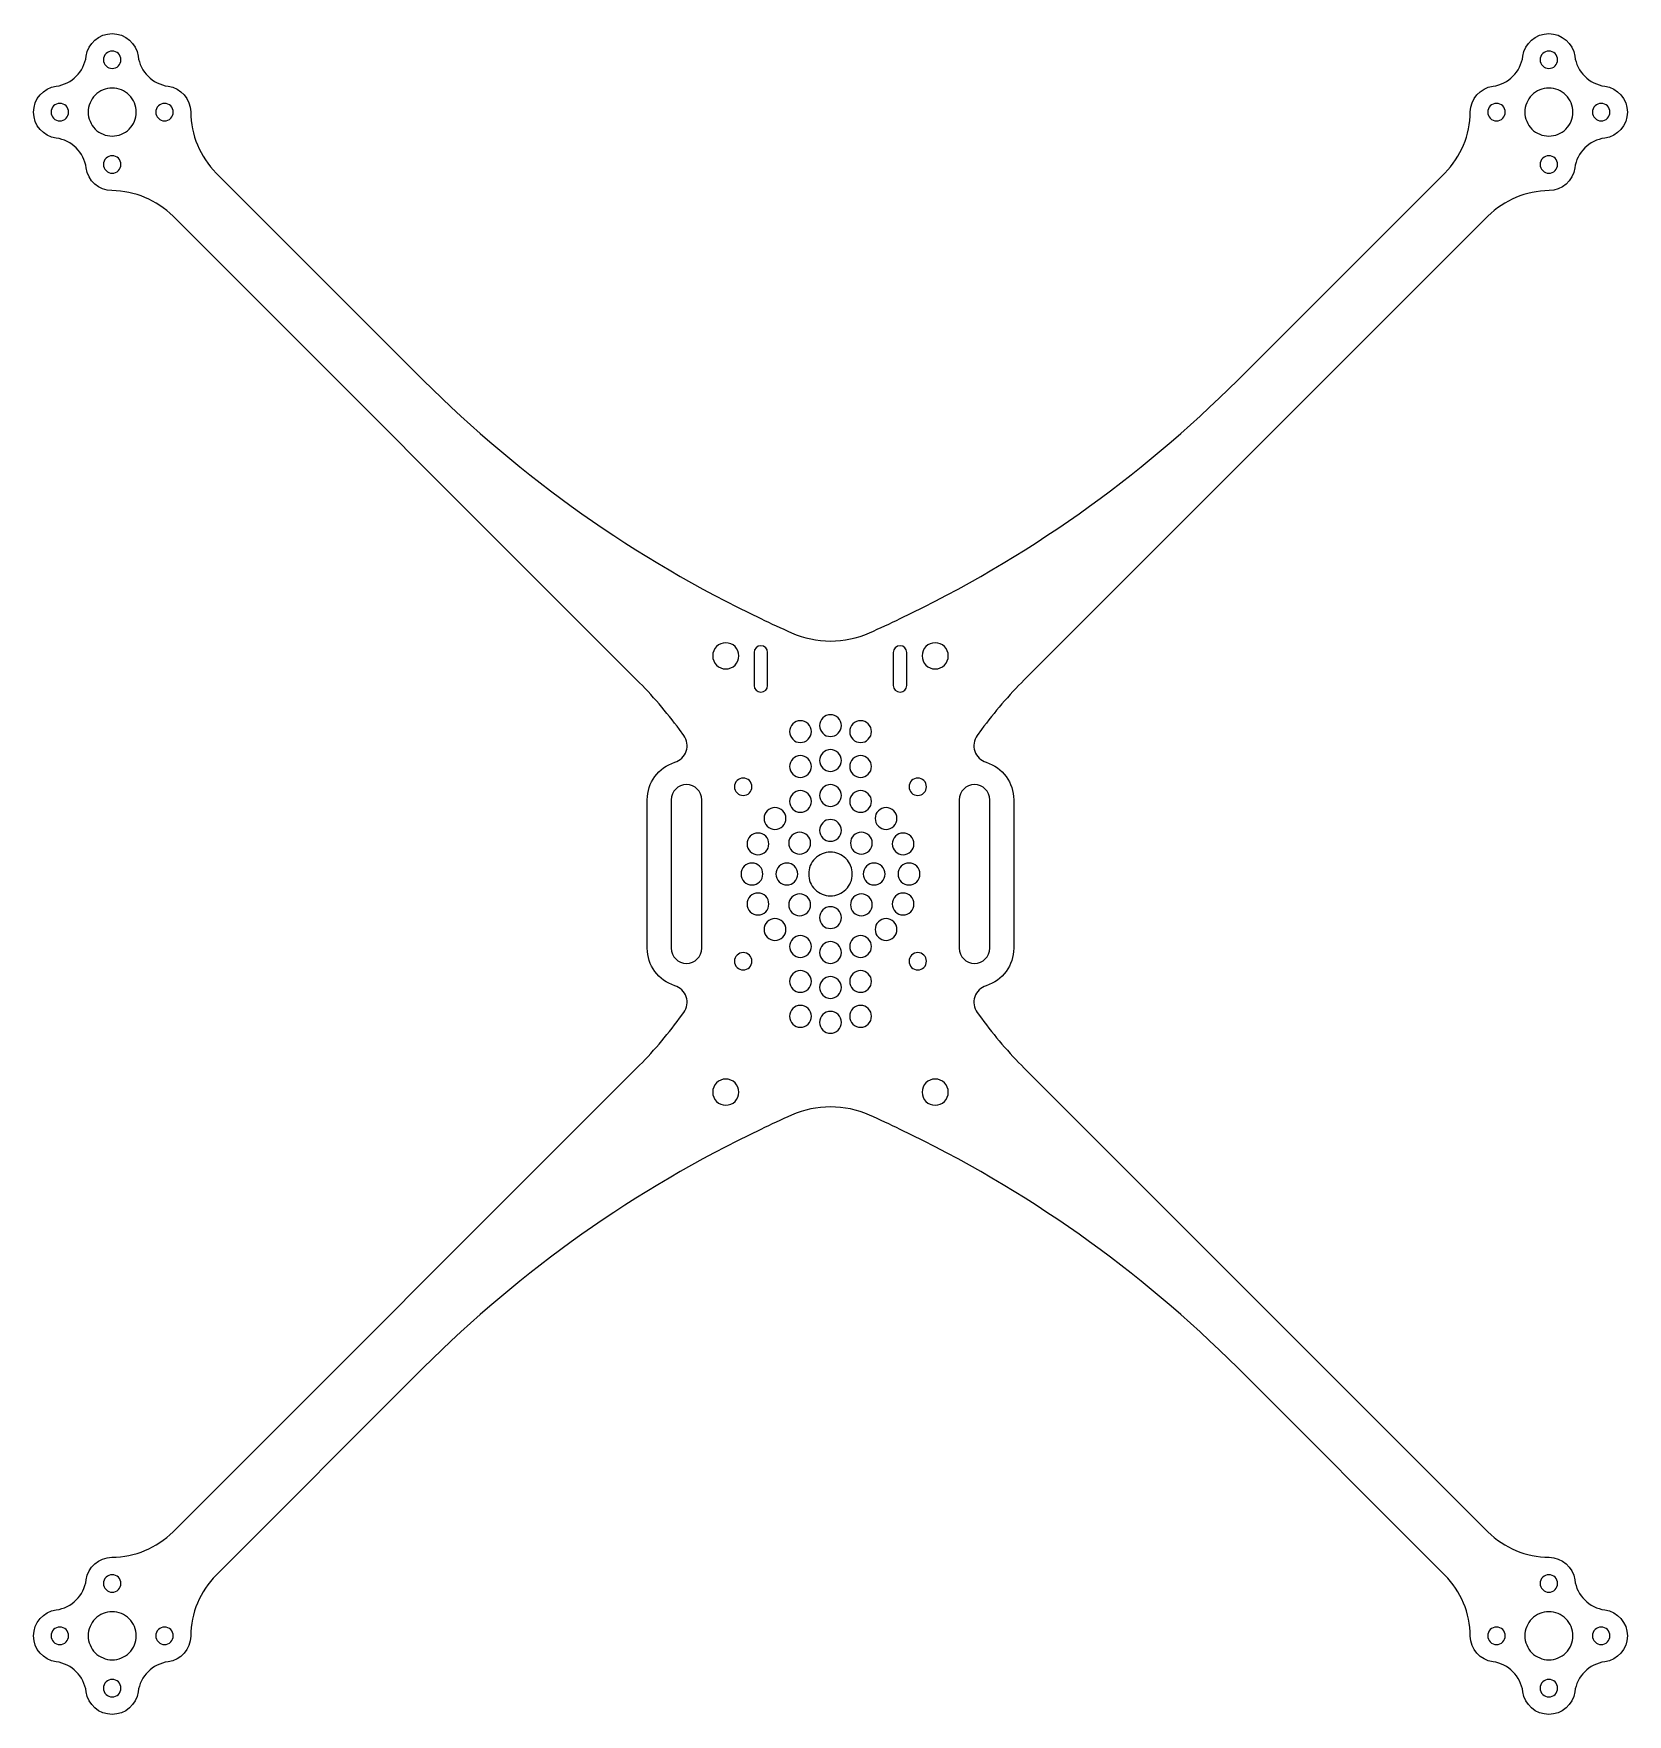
# Model space of a CAD drawing. Extents: x 0 to 183, y 0 to 193.
import ezdxf

# ---------------------------------------------------------------- set-up
doc = ezdxf.new("R2010")
doc.units = 0
doc.layers.get('0').update_dxf_attribs({"linetype": 'CONTINUOUS'})

msp = doc.modelspace()

# ---------------------------------------------------------------- linework, layer by layer
for points in [[(6.43, 2.82, 0.337581), (3, 6.25, -0.874008), (3, 12.2, 0.337581), (6.43, 15.63, -0.373393), (9.38, 18.23, 0.19707), (16.38, 21.15), (69.51, 74.28, 0.037743), (74.42, 80), (74.91, 80.66, 0.513133), (73.88, 83.74, -0.32834), (70.72, 88.04), (70.72, 105.04, -0.32834), (73.88, 109.34, 0.513133), (74.91, 112.42), (74.42, 113.09, 0.037743), (69.51, 118.8), (16.38, 171.93, 0.19707), (9.38, 174.86, -0.373393), (6.43, 177.46, 0.337581), (3, 180.88, -0.874008), (3, 186.83, 0.337581), (6.43, 190.26, -0.874008), (12.38, 190.26, 0.337581), (15.81, 186.83, -0.373393), (18.41, 183.88, 0.19707), (21.33, 176.88), (45.06, 153.15, 0.085184), (83.73, 125.81, 0.006846), (87.26, 124.19, 0.21215), (96.19, 124.19, 0.006846), (99.71, 125.81, 0.085184), (138.38, 153.15), (162.11, 176.88, 0.19707), (165.04, 183.88, -0.373393), (167.64, 186.83, 0.337581), (171.06, 190.26, -0.874008), (177.01, 190.26, 0.337581), (180.44, 186.83, -0.874008), (180.44, 180.88, 0.337581), (177.01, 177.46, -0.373393), (174.06, 174.86, 0.19707), (167.06, 171.93), (113.93, 118.8, 0.037743), (109.02, 113.09), (108.53, 112.42, 0.513133), (109.56, 109.34, -0.32834), (112.72, 105.04), (112.72, 88.04, -0.32834), (109.56, 83.74, 0.513133), (108.53, 80.66), (109.02, 80, 0.037743), (113.93, 74.28), (167.06, 21.15, 0.19707), (174.06, 18.23, -0.373393), (177.01, 15.63, 0.337581), (180.44, 12.2, -0.874008), (180.44, 6.25, 0.337581), (177.01, 2.82, -0.874008), (171.06, 2.82, 0.337581), (167.64, 6.25, -0.373393), (165.04, 9.2, 0.19707), (162.11, 16.2), (138.38, 39.93, 0.085184), (99.71, 67.27, 0.006846), (96.19, 68.9, 0.21215), (87.26, 68.9, 0.006846), (83.73, 67.27, 0.085184), (45.06, 39.93), (21.33, 16.2, 0.19707), (18.41, 9.2, -0.373393), (15.81, 6.25, 0.337581), (12.38, 2.82, -0.874008)], [(9.41, 190.86, 0.414214), (8.41, 189.86, 0.414214), (9.41, 188.86, 0.414214), (10.41, 189.86, 0.414214)], [(174.04, 190.86, 0.414214), (173.04, 189.86, 0.414214), (174.04, 188.86, 0.414214), (175.04, 189.86, 0.414214)], [(9.41, 186.61, 0.414214), (6.66, 183.86, 0.414214), (9.41, 181.11, 0.414214), (12.16, 183.86, 0.414214)], [(174.04, 186.61, 0.414214), (171.29, 183.86, 0.414214), (174.04, 181.11, 0.414214), (176.79, 183.86, 0.414214)], [(3.41, 184.86, 0.414214), (2.41, 183.86, 0.414214), (3.41, 182.86, 0.414214), (4.41, 183.86, 0.414214)], [(15.41, 184.86, 0.414214), (14.41, 183.86, 0.414214), (15.41, 182.86, 0.414214), (16.41, 183.86, 0.414214)], [(168.04, 184.86, 0.414214), (167.04, 183.86, 0.414214), (168.04, 182.86, 0.414214), (169.04, 183.86, 0.414214)], [(180.04, 184.86, 0.414214), (179.04, 183.86, 0.414214), (180.04, 182.86, 0.414214), (181.04, 183.86, 0.414214)], [(9.41, 178.86, 0.414214), (8.41, 177.86, 0.414214), (9.41, 176.86, 0.414214), (10.41, 177.86, 0.414214)], [(174.04, 178.86, 0.414214), (173.04, 177.86, 0.414214), (174.04, 176.86, 0.414214), (175.04, 177.86, 0.414214)], [(79.72, 123.04, 0.414214), (78.22, 121.54, 0.414214), (79.72, 120.04, 0.414214), (81.22, 121.54, 0.414214)], [(82.97, 118.16, 1), (84.52, 118.16), (84.52, 121.92, 1), (82.97, 121.92)], [(98.92, 118.16, 1), (100.47, 118.16), (100.47, 121.92, 1), (98.92, 121.92)], [(103.72, 123.04, 0.414214), (102.22, 121.54, 0.414214), (103.72, 120.04, 0.414214), (105.22, 121.54, 0.414214)], [(88.28, 114.11, 0.414214), (87.03, 112.86, 0.414214), (88.28, 111.61, 0.414214), (89.53, 112.86, 0.414214)], [(91.72, 114.8, 0.414214), (90.47, 113.55, 0.414214), (91.72, 112.3, 0.414214), (92.97, 113.55, 0.414214)], [(95.17, 114.11, 0.414214), (93.92, 112.86, 0.414214), (95.17, 111.61, 0.414214), (96.42, 112.86, 0.414214)], [(88.28, 110.11, 0.414214), (87.03, 108.86, 0.414214), (88.28, 107.61, 0.414214), (89.53, 108.86, 0.414214)], [(91.72, 110.8, 0.414214), (90.47, 109.55, 0.414214), (91.72, 108.3, 0.414214), (92.97, 109.55, 0.414214)], [(95.17, 110.11, 0.414214), (93.92, 108.86, 0.414214), (95.17, 107.61, 0.414214), (96.42, 108.86, 0.414214)], [(73.47, 88.04, 1), (76.97, 88.04), (76.97, 105.04, 1), (73.47, 105.04)], [(81.72, 107.54, 0.414214), (80.72, 106.54, 0.414214), (81.72, 105.54, 0.414214), (82.72, 106.54, 0.414214)], [(88.28, 106.11, 0.414214), (87.03, 104.86, 0.414214), (88.28, 103.61, 0.414214), (89.53, 104.86, 0.414214)], [(91.72, 106.79, 0.414214), (90.47, 105.54, 0.414214), (91.72, 104.29, 0.414214), (92.97, 105.54, 0.414214)], [(95.17, 106.11, 0.414214), (93.92, 104.86, 0.414214), (95.17, 103.61, 0.414214), (96.42, 104.86, 0.414214)], [(101.72, 107.54, 0.414214), (100.72, 106.54, 0.414214), (101.72, 105.54, 0.414214), (102.72, 106.54, 0.414214)], [(106.47, 88.04, 1), (109.97, 88.04), (109.97, 105.04, 1), (106.47, 105.04)], [(85.36, 104.16, 0.414214), (84.11, 102.91, 0.414214), (85.36, 101.66, 0.414214), (86.61, 102.91, 0.414214)], [(98.09, 104.16, 0.414214), (96.84, 102.91, 0.414214), (98.09, 101.66, 0.414214), (99.34, 102.91, 0.414214)], [(91.72, 102.79, 0.414214), (90.47, 101.54, 0.414214), (91.72, 100.29, 0.414214), (92.97, 101.54, 0.414214)], [(83.41, 101.24, 0.414214), (82.16, 99.99, 0.414214), (83.41, 98.74, 0.414214), (84.66, 99.99, 0.414214)], [(88.19, 101.33, 0.414214), (86.94, 100.08, 0.414214), (88.19, 98.83, 0.414214), (89.44, 100.08, 0.414214)], [(95.26, 101.33, 0.414214), (94.01, 100.08, 0.414214), (95.26, 98.83, 0.414214), (96.51, 100.08, 0.414214)], [(100.04, 101.24, 0.414214), (98.79, 99.99, 0.414214), (100.04, 98.74, 0.414214), (101.29, 99.99, 0.414214)], [(91.72, 99.04, 0.414214), (89.22, 96.54, 0.414214), (91.72, 94.04, 0.414214), (94.22, 96.54, 0.414214)], [(82.72, 97.79, 0.414214), (81.47, 96.54, 0.414214), (82.72, 95.29, 0.414214), (83.97, 96.54, 0.414214)], [(86.72, 97.79, 0.414214), (85.47, 96.54, 0.414214), (86.72, 95.29, 0.414214), (87.97, 96.54, 0.414214)], [(96.72, 97.79, 0.414214), (95.47, 96.54, 0.414214), (96.72, 95.29, 0.414214), (97.97, 96.54, 0.414214)], [(100.72, 97.79, 0.414214), (99.47, 96.54, 0.414214), (100.72, 95.29, 0.414214), (101.97, 96.54, 0.414214)], [(83.41, 94.35, 0.414214), (82.16, 93.1, 0.414214), (83.41, 91.85, 0.414214), (84.66, 93.1, 0.414214)], [(88.19, 94.26, 0.414214), (86.94, 93.01, 0.414214), (88.19, 91.76, 0.414214), (89.44, 93.01, 0.414214)], [(91.72, 92.79, 0.414214), (90.47, 91.54, 0.414214), (91.72, 90.29, 0.414214), (92.97, 91.54, 0.414214)], [(95.26, 94.26, 0.414214), (94.01, 93.01, 0.414214), (95.26, 91.76, 0.414214), (96.51, 93.01, 0.414214)], [(100.04, 94.35, 0.414214), (98.79, 93.1, 0.414214), (100.04, 91.85, 0.414214), (101.29, 93.1, 0.414214)], [(85.36, 91.43, 0.414214), (84.11, 90.18, 0.414214), (85.36, 88.93, 0.414214), (86.61, 90.18, 0.414214)], [(98.09, 91.43, 0.414214), (96.84, 90.18, 0.414214), (98.09, 88.93, 0.414214), (99.34, 90.18, 0.414214)], [(88.28, 89.48, 0.414214), (87.03, 88.23, 0.414214), (88.28, 86.98, 0.414214), (89.53, 88.23, 0.414214)], [(91.72, 88.79, 0.414214), (90.47, 87.54, 0.414214), (91.72, 86.29, 0.414214), (92.97, 87.54, 0.414214)], [(95.17, 89.48, 0.414214), (93.92, 88.23, 0.414214), (95.17, 86.98, 0.414214), (96.42, 88.23, 0.414214)], [(81.72, 87.54, 0.414214), (80.72, 86.54, 0.414214), (81.72, 85.54, 0.414214), (82.72, 86.54, 0.414214)], [(101.72, 87.54, 0.414214), (100.72, 86.54, 0.414214), (101.72, 85.54, 0.414214), (102.72, 86.54, 0.414214)], [(88.28, 85.48, 0.414214), (87.03, 84.23, 0.414214), (88.28, 82.98, 0.414214), (89.53, 84.23, 0.414214)], [(91.72, 84.79, 0.414214), (90.47, 83.54, 0.414214), (91.72, 82.29, 0.414214), (92.97, 83.54, 0.414214)], [(95.17, 85.48, 0.414214), (93.92, 84.23, 0.414214), (95.17, 82.98, 0.414214), (96.42, 84.23, 0.414214)], [(88.28, 81.48, 0.414214), (87.03, 80.23, 0.414214), (88.28, 78.98, 0.414214), (89.53, 80.23, 0.414214)], [(95.17, 81.48, 0.414214), (93.92, 80.23, 0.414214), (95.17, 78.98, 0.414214), (96.42, 80.23, 0.414214)], [(91.72, 80.79, 0.414214), (90.47, 79.54, 0.414214), (91.72, 78.29, 0.414214), (92.97, 79.54, 0.414214)], [(79.72, 73.04, 0.414214), (78.22, 71.54, 0.414214), (79.72, 70.04, 0.414214), (81.22, 71.54, 0.414214)], [(103.72, 73.04, 0.414214), (102.22, 71.54, 0.414214), (103.72, 70.04, 0.414214), (105.22, 71.54, 0.414214)], [(9.41, 16.23, 0.414214), (8.41, 15.23, 0.414214), (9.41, 14.23, 0.414214), (10.41, 15.23, 0.414214)], [(174.04, 16.23, 0.414214), (173.04, 15.23, 0.414214), (174.04, 14.23, 0.414214), (175.04, 15.23, 0.414214)], [(9.41, 11.98, 0.414214), (6.66, 9.23, 0.414214), (9.41, 6.48, 0.414214), (12.16, 9.23, 0.414214)], [(174.04, 11.98, 0.414214), (171.29, 9.23, 0.414214), (174.04, 6.48, 0.414214), (176.79, 9.23, 0.414214)], [(3.41, 10.23, 0.414214), (2.41, 9.23, 0.414214), (3.41, 8.23, 0.414214), (4.41, 9.23, 0.414214)], [(15.41, 10.23, 0.414214), (14.41, 9.23, 0.414214), (15.41, 8.23, 0.414214), (16.41, 9.23, 0.414214)], [(168.04, 10.23, 0.414214), (167.04, 9.23, 0.414214), (168.04, 8.23, 0.414214), (169.04, 9.23, 0.414214)], [(180.04, 10.23, 0.414214), (179.04, 9.23, 0.414214), (180.04, 8.23, 0.414214), (181.04, 9.23, 0.414214)], [(9.41, 4.23, 0.414214), (8.41, 3.23, 0.414214), (9.41, 2.23, 0.414214), (10.41, 3.23, 0.414214)], [(174.04, 4.23, 0.414214), (173.04, 3.23, 0.414214), (174.04, 2.23, 0.414214), (175.04, 3.23, 0.414214)]]:
    msp.add_lwpolyline(points, format="xyb", close=True)

doc.saveas('drawing.dxf')
